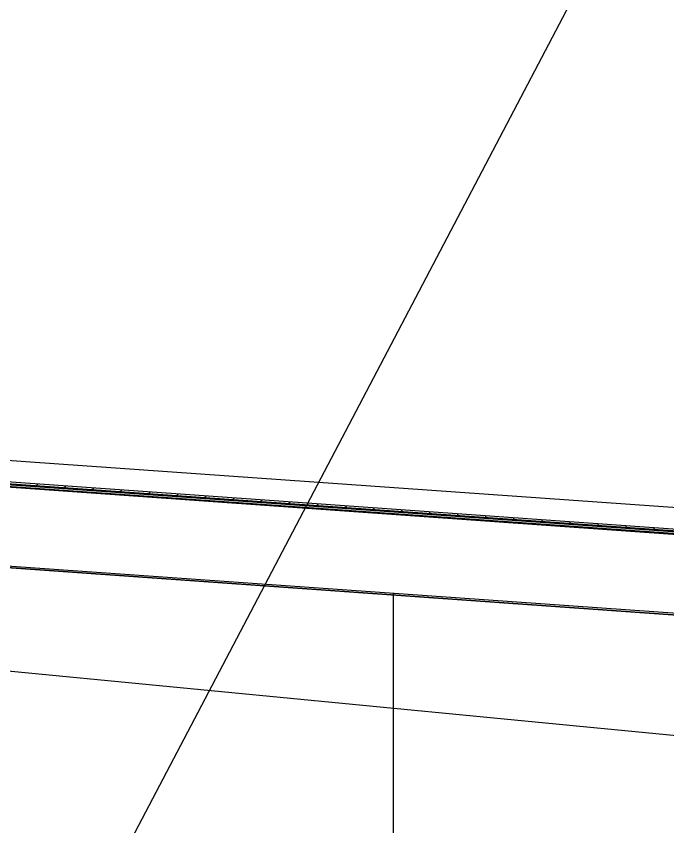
# Model space of a CAD drawing. Extents: x 39751 to 116307, y -36149 to -14965.
# Drawn here: x 44623 to 44921.1, y -34268.5 to -33897.3 of the extents above; entities that cross this region are included whole.
import ezdxf

# ---------------------------------------------------------------- set-up
doc = ezdxf.new("R2010")
doc.units = 0
doc.header["$LTSCALE"] = 1500
doc.linetypes.add('PHANTOM', pattern=[0.95, 0.76, -0.05, 0.02, -0.05, 0.02, -0.05])
for name, color, linetype in [('6', 6, 'PHANTOM'), ('confine1', 3, 'Continuous'), ('confine8', 1, 'PHANTOM'), ('confinea', 3, 'Continuous')]:
    doc.layers.add(name, color=color, linetype=linetype)
doc.layers.add('AM_0', color=7, linetype='Continuous', lineweight=30)
doc.styles.get("Standard").update_dxf_attribs({"font": 'gbenor.shx', "width": 0.9, "bigfont": 'gbcbig.shx'})
doc.dimstyles.get("Standard").update_dxf_attribs({"dimtxt": 3.5, "dimasz": 3, "dimexe": 1, "dimexo": 0, "dimgap": 1, "dimtad": 1, "dimdec": 0, "dimdsep": 46, "dimtxsty": 'Standard', "dimblk": 'CLOSED', "dimcen": 0, "dimadec": 0, "dimazin": 2, "dimtfac": 1, "dimtdec": 0, "dimtofl": 0, "dimtmove": 2, "dimatfit": 3, "dimldrblk": 'NONE', "dimfxl": 0.18, "dimtolj": 1, "dimtzin": 0, "dimarcsym": 0})

# ---------------------------------------------------------------- blocks, each defined once
blk = doc.blocks.new('A$C7BE91E2F')
at = {"layer": '6'}
for p, q in [((794.73, 222.3), (21.19, 141.02)), ((794.81, 221.5), (21.27, 140.22)), ((767.22, 180.72), (81.1, 108.63)), ((767.31, 179.93), (81.19, 107.83)), ((765.38, 181.01), (82.84, 109.29)), ((674.07, 172.57), (151.54, 117.66)), ((674.1, 172.22), (151.58, 117.31))]:
    blk.add_line(p, q, dxfattribs=at)
at = {"layer": '6', "ltscale": 0.025767}
for p, q in [((605.28, 163.71), (606.01, 162.98)), ((515.7, 154.29), (516.43, 153.57)), ((426.12, 144.88), (426.85, 144.15))]:
    blk.add_line(p, q, dxfattribs=at)
at = {"layer": '6', "ltscale": 0.025768}
for p, q in [((566.89, 159.67), (567.62, 158.94)), ((579.69, 161.02), (580.42, 160.29)), ((592.48, 162.36), (593.21, 161.63)), ((541.29, 156.98), (542.02, 156.25)), ((554.09, 158.33), (554.82, 157.6)), ((502.9, 152.95), (503.63, 152.22)), ((528.5, 155.64), (529.23, 154.91)), ((464.51, 148.92), (465.24, 148.19)), ((477.31, 150.26), (478.04, 149.53)), ((490.1, 151.6), (490.83, 150.88)), ((438.92, 146.23), (439.64, 145.5)), ((451.71, 147.57), (452.44, 146.84)), ((400.52, 142.19), (401.25, 141.46)), ((413.32, 143.54), (414.05, 142.81)), ((362.13, 138.16), (362.86, 137.43)), ((374.93, 139.5), (375.66, 138.77)), ((387.73, 140.85), (388.45, 140.12))]:
    blk.add_line(p, q, dxfattribs=at)
at = {"layer": '6', "ltscale": 0.025763}
for p, q in [((323.74, 134.12), (324.47, 133.39)), ((336.54, 135.47), (337.26, 134.74)), ((349.33, 136.81), (350.06, 136.08))]:
    blk.add_line(p, q, dxfattribs=at)

msp = doc.modelspace()

# ---------------------------------------------------------------- linework, layer by layer
at = {"layer": 'AM_0'}
for p, q in [((43618.21, -34078.33), (45255.67, -34195.02)), ((44476.2, -34090.48), (45082.68, -34133.47))]:
    msp.add_line(p, q, dxfattribs=at)
at = {"layer": 'confine1'}
msp.add_line((44795.67, -34313.96), (44795.67, -34161.72), dxfattribs=at)
at = {"layer": 'confine8'}
msp.add_line((45255.67, -34259.02), (43555.67, -34094.02), dxfattribs=at)

# ---------------------------------------------------------------- block references
at = {"xscale": -1, "rotation": 181.9431194737757}
msp.add_blockref('A$C7BE91E2F', (44304.05, -33989.29), dxfattribs=at)

# ---------------------------------------------------------------- leaders
at = {"layer": 'confinea', "annotation_type": 0, "has_hookline": 1, "hookline_direction": 0}
for points, text_width in [([(45607.94, -33655.63), (44625.94, -35238.56), (45505.34, -35238.56)], 3662.87), ([(44975.89, -33701.69), (43802.02, -35939.5), (44732.85, -35934.81)], 4073.82)]:
    msp.add_leader(points, dimstyle='Standard', override={"dimscale": 50, "dimgap": 1, "dimtad": 0, "dimldrblk": 'DotBlank', "dimarcsym": 1}, dxfattribs=dict(at, text_width=text_width))

doc.saveas('drawing.dxf')
